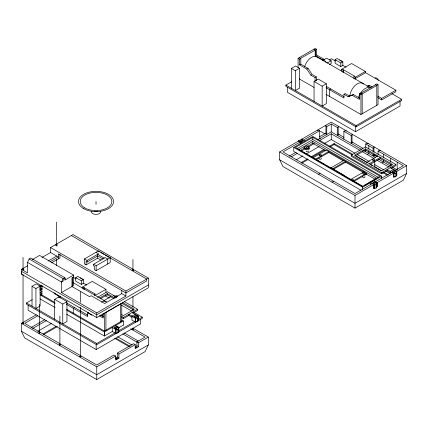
<?xml version="1.0" encoding="UTF-8"?>
<svg xmlns="http://www.w3.org/2000/svg" width="428" height="428" viewBox="0 0 428 428"><rect width="100%" height="100%" fill="white"/><g stroke="black" fill="none" stroke-linecap="round" stroke-linejoin="round"><path stroke-width="0.64" d="M326.066 150.934L312.809 143.284L312.809 141.438L376.79 178.374L366.614 184.249M41.987 257.485L50.568 252.531L50.568 247.544L72.995 234.598L148.339 278.098L148.339 287.809L96.744 317.597L21.4 274.097L21.4 269.367L27.51 272.898L27.51 262.401L29.147 258.972L30.784 258.025L64.799 277.66L65.618 279.671M132.717 328.057L148.339 337.077L148.339 344.925L145.065 351.639L96.744 379.54L24.674 337.927L21.4 331.213L21.4 323.365L36.22 314.81M301.826 139.137L331.256 122.146L406.6 165.647L406.6 173.501L403.326 180.215L355.005 208.11L282.935 166.503L279.661 159.788L279.661 151.935L298.466 141.079M375.099 78.019L375.185 77.933A2.894 1.669 60 0 1 378.085 79.608L378.406 80.282M342.844 65.345L340.79 66.527L335.113 63.253L335.113 59.706L337.162 58.513L342.844 61.798L342.844 65.345L346.097 67.223M83.449 283.213L81.395 284.401L75.719 281.126L75.719 277.579L77.768 276.386L83.449 279.666L83.449 283.213L86.702 285.091M318.427 174.319L320.064 173.372M332.005 182.157L333.642 181.21M298.097 67.613L298.097 58.336L315.195 48.46L316.65 49.306L316.65 55.009L323.862 59.171L326.286 62.761M299.343 57.614L300.595 58.342L316.65 49.306M299.552 59.176L300.804 58.454L300.804 64.157L308.01 68.32L312.173 74.483L310.921 75.205L306.764 69.042L299.552 64.879L299.552 59.176L298.097 58.336M291.415 88.302L291.415 68.432L295.609 66.014L299.514 68.266L299.514 88.136L295.325 90.554L295.325 70.69L299.514 68.266M299.552 64.879L300.804 64.157M315.404 50.023L315.404 55.731L316.65 55.009M306.764 69.042L308.01 68.32M315.404 55.731L322.61 59.888L323.862 59.171M323.793 59.781L326.623 58.149L331.17 60.771L331.17 63.542L329.474 64.526M391.855 93.657L401.646 99.312L401.646 100.543L356.069 126.854L285.883 86.333L285.883 85.102L291.634 81.785M329.341 60.016L331.481 58.78L335.456 61.076M327.211 63.06L331.17 60.771M310.921 75.205L315.083 77.607L316.329 76.885L316.329 80.63M335.113 59.706L340.79 62.98L342.844 61.798M314.045 81.497L318.239 79.078L326.345 83.76L326.345 103.624L322.156 106.048L322.156 86.178L314.045 81.497L314.045 101.366M341.662 71.112L341.662 69.272L351.613 63.526L365.346 71.455L365.346 72.685M341.662 69.272L343.069 70.085L343.577 69.791L354.496 76.093L353.988 76.387L353.988 78.843M322.156 86.178L326.345 83.76M32.175 259.705L39.579 255.43L73.589 275.07L73.589 285.567L61.52 292.533L61.52 282.036L63.162 278.607L64.799 277.66L64.799 280.147L73.589 275.07M330.769 88.965L329.517 89.687L329.517 96.364M21.4 269.367L27.692 265.74M353.988 76.387L355.395 77.201L365.346 71.455M354.764 78.907L365.533 72.69L395.879 90.212L395.879 91.726L381.706 99.906L377.699 97.589M48.129 260.994L56.678 256.056M50.333 261.61L58.315 257.003L50.568 252.531M51.499 262.829L59.952 257.95L59.952 254.211M326.056 87.687L343.957 98.023L343.957 94.272L345.203 93.555L349.366 95.958L353.523 94.599L359.622 98.119M343.957 94.272L348.114 96.674L349.366 95.958M348.114 96.674L353.523 94.599M372.146 87.05L369.375 85.445L368.128 86.167L370.899 87.767M352.276 95.321L359.483 99.478L359.483 93.775L360.734 93.053L362.19 93.898L362.19 113.784M360.943 93.181L375.543 84.749L376.79 85.466L376.79 105.352M359.483 93.775L360.943 94.615L378.042 84.744L378.042 104.635L360.943 114.506L326.093 94.385M32.02 306.175L32.02 286.305L36.214 283.882L40.12 286.139L40.12 306.009L35.931 308.428L35.931 288.558L40.12 286.139M101.04 260.101L97.664 258.154L86.076 264.846L84.439 263.899L84.439 258.983L98.483 250.872L110.194 257.635L110.194 262.551L96.15 270.662L94.513 269.715L94.513 266.409L93.572 265.863L93.572 264.253L105.16 257.565L107.738 259.052L107.738 263.969M40.088 289.772L40.088 285.749L40.585 285.583A2.028 1.172 0 0 0 42.019 286.407M84.439 258.983L87.018 260.47L98.606 253.783L96.027 252.29M86.076 264.846L86.076 261.535L87.018 262.08L97.664 255.933L103.127 259.084M40.018 289.617L42.27 288.317M301.146 140.042L301.146 139.33L301.622 139.057L304.934 140.967M39.948 290.601L42.195 289.307M303.463 140.084L319.705 130.706L319.705 138.554M325.933 126.169L326.751 126.64L331.256 124.04L337.382 127.576L338.2 127.105M39.948 292.784L42.195 291.484M293.736 147.435L312.809 136.42L381.701 176.197L381.701 178.053M40.419 294.405L42.115 293.426M362.628 186.266L380.064 176.197L312.809 137.367L295.4 147.419L362.655 186.25M133.616 312.194L142.251 317.18L142.251 318.411L96.674 344.727L26.488 304.206L26.488 302.976L32.239 299.654M377.699 96.075L381.706 98.392L395.879 90.212M73.589 276.959L71.952 277.906L71.952 286.514L89.527 296.658L91.169 295.716L104.678 303.516L121.782 293.645L125.912 296.032L125.912 291.045L50.568 247.544M297.085 148.628L312.809 139.549L378.341 177.379M93.572 264.253L96.15 265.745L110.194 257.635M319.609 136.719L325.933 133.071M312.809 141.438L298.674 149.602L301.558 151.266M304.062 147.382L306.93 145.729L308.738 146.772A2.028 1.172 0 0 1 308.738 148.43A2.028 1.172 0 0 1 305.87 148.43L304.062 147.382L304.062 148.329L300.29 150.512M289.253 156.134L296.149 152.154M317.983 139.549L331.256 131.888L361.837 149.543M307.465 146.365L312.809 143.284M291.409 156.787L297.182 153.449M301.226 151.116L305.266 148.784M308.155 147.114L314.505 143.45M319.705 140.448L331.256 133.782L360.157 150.469M53.971 292.736L54.661 293.763L55.496 293.282M75.719 277.579L81.395 280.854L83.449 279.666M343.887 139.18L343.887 131.332L344.706 130.861L346.343 130.861M339.019 134.483L337.382 135.43L337.382 127.576M296.026 159.885L302.96 155.888M306.421 153.887L319.127 146.553M324.322 143.551L331.256 139.549L354.956 153.235M54.65 299.37L58.845 296.946L66.95 301.628L66.95 321.498L62.761 323.916L62.761 304.051L54.65 299.37L54.65 319.235M285.883 85.102L356.069 125.629L401.646 99.312M82.267 288.37L82.267 287.14L92.218 281.394L105.951 289.328L105.951 292.399M82.267 287.14L83.674 287.953L84.182 287.659L95.102 293.961L94.593 294.255L94.593 295.486M301.248 162.549L307.593 158.884M311.049 156.889L323.739 149.559M329.507 146.232L334.118 143.567L352.613 154.246M287.509 87.264L287.509 92.389L355.566 131.685L400.036 106.01L400.036 101.522M301.826 163.159L308.165 159.5M312.205 157.167L324.895 149.843M330.084 146.847L334.118 144.514L352.035 154.856M37.841 315.762L24.674 323.365L96.744 364.972L113.918 355.063L115.555 356.005L115.555 360.028L118.914 358.086L118.914 354.068L135.221 344.652L135.221 348.67L138.581 346.734L138.581 342.716L148.339 337.077M343.887 131.332L351.201 135.553L352.019 135.082M313.285 157.638L326.264 150.132L366.352 173.292L366.352 174.223L353.94 181.392M62.761 304.051L66.95 301.628M315.179 159.382L328.72 151.549L328.72 152.496L316.308 159.655M30.998 327.564L44.785 319.604M352.838 142.46L351.201 143.407L351.201 135.553M32.571 328.549L46.433 320.545M74.509 307.529L73.258 308.246L73.258 313.59M105.951 289.328L96 295.069L94.593 294.255M37.771 331.315L51.628 323.311M97.573 297.305L107.235 291.725L116.405 297.021M365.753 147.227L365.753 143.958L366.571 143.487L368.208 143.487M99.751 297.936L107.235 293.619L115.105 298.161M100.329 298.765L107.235 294.78L113.976 298.674M351.281 155.129L381.669 172.666L381.669 173.832L351.281 156.29L351.281 155.129L365.491 146.922L395.879 164.464L395.879 165.631L390.957 168.466M42.987 333.974L56.25 326.318M330.411 168.177L343.957 160.345M43.565 334.589L57.406 326.596M365.491 148.816L354.561 155.129L381.669 170.777L392.599 164.464L365.491 148.816L365.491 149.977L377.298 156.792M103.742 300.729L110.879 296.609M332.615 168.793L345.594 161.292L345.594 162.233L333.177 169.397M355.133 155.958L365.491 149.977M66.329 304.249L87.697 316.581L87.697 312.836L88.526 312.354M365.753 143.958L373.109 148.206L373.928 147.73M125.912 291.045L148.339 278.098M367.518 154.337L368.824 153.582L368.824 151.619M61.52 292.533L96.744 312.868L125.912 296.032M378.101 154.358L378.101 151.089L378.919 150.613L380.562 150.613M148.339 284.973L96.744 314.762L21.4 271.261M374.746 155.107L373.109 156.054L373.109 154.091M366.924 162.266L377.86 155.953M369.38 163.683L380.315 157.37L380.315 158.537L392.043 165.304M369.958 164.518L380.315 158.537M350.35 179.696L363.896 171.874M382.076 162.736L383.381 161.982L383.381 160.019M352.811 181.114L366.352 173.292M121.686 316.479L123.408 317.469L137.618 309.267L137.618 310.434L132.696 313.269M121.686 317.64L123.408 318.635L128.876 315.479L131.947 317.255M104.368 331.069L121.809 321M121.707 319.994L123.446 321L104.368 332.01L104.395 335.092M135.227 314.2L131.947 316.089L131.947 320.107L135.264 322.022L136.083 321.776A2.028 1.172 0 0 0 138.11 320.604L138.041 316.281A2.028 1.172 0 0 0 134.649 315.757A2.028 1.172 0 0 0 135.558 317.715L135.735 321.749M381.669 172.666L395.879 164.464M381.61 173.864L387.131 170.676L390.208 172.452M364.351 185.554L365.48 184.901M112.28 331.465L112.28 327.447L115.597 329.357L116.068 329.084L116.068 333.102L115.597 333.375L112.28 331.465L104.395 336.017L66.763 314.291M118.396 331.759L118.396 327.741L118.872 327.468L118.872 331.486L118.444 331.957A2.028 1.172 0 0 1 116.416 333.128L116.068 333.102M128.876 315.479L128.876 314.318L135.264 318.004L135.735 317.731M138.062 316.388L138.538 316.11L138.538 320.133L138.062 320.406M118.925 327.629L123.446 325.018M362.628 187.213L381.701 176.197M393.482 169.397L390.208 171.286L390.208 173.591L385.596 170.922M372.178 183.633L355.005 193.547L282.935 151.935L300.108 142.021L300.108 143.744M375.533 181.691L391.845 172.275L393.482 173.222L393.482 177.24L394.771 176.496M395.199 170.339L403.326 165.647L378.101 151.089M26.488 302.976L96.674 343.497L115.137 332.84M118.599 330.839L134.75 321.514M138.212 319.513L142.251 317.18M279.661 151.935L355.005 195.436L374.329 184.281L374.329 188.299L374.671 188.325A2.028 1.172 0 0 0 376.699 187.154L376.629 182.831A2.028 1.172 0 0 0 373.243 182.307A2.028 1.172 0 0 0 374.147 184.265L374.329 184.281M376.656 182.938L393.995 172.928L393.995 176.946L394.338 176.973A2.028 1.172 0 0 0 396.365 175.801L396.296 171.478A2.028 1.172 0 0 0 392.909 170.954A2.028 1.172 0 0 0 393.814 172.912L393.995 172.928M396.323 171.585L406.6 165.647M370.541 184.939L370.541 182.644L373.853 184.554L373.815 188.598L374.933 187.951M376.656 186.956L377.132 186.683L377.132 182.665M396.323 175.603L396.836 175.303M28.114 305.137L28.114 310.263L96.172 349.553L140.641 323.878L140.641 319.395M406.6 173.501L355.005 203.284L279.661 159.788M118.914 358.086L117.272 357.139L117.272 353.121L133.584 343.705L135.221 344.652M135.264 346.755L136.939 345.787L136.939 341.769L145.065 337.077L130.733 328.806M21.4 323.365L96.744 366.866L115.555 356.005M148.339 344.925L96.744 374.714L21.4 331.213M117.272 357.139L115.597 358.102L115.967 358.322M366.999 86.221L369.375 85.445M317.25 130.235L318.887 130.235L319.705 130.706M301.146 139.33L301.328 139.346A2.028 1.172 0 0 1 302.238 141.304A2.028 1.172 0 0 1 298.846 140.78L298.343 140.946L301.66 142.861M393.814 173.624L394.338 173.661A2.028 1.172 0 0 0 396.365 172.489L396.296 172.19A2.028 1.172 0 0 0 393.814 171.361A2.028 1.172 0 0 0 392.38 172.794M374.147 184.976L374.671 185.014A2.028 1.172 0 0 0 376.699 183.847L376.629 183.542A2.028 1.172 0 0 0 374.409 182.686A2.028 1.172 0 0 0 372.649 183.847M135.558 318.427L136.083 318.464A2.028 1.172 0 0 0 138.11 317.292L138.041 316.993A2.028 1.172 0 0 0 135.815 316.132A2.028 1.172 0 0 0 134.055 317.292M116.068 329.084L115.892 329.068A2.028 1.172 0 0 1 114.982 327.11A2.028 1.172 0 0 1 118.374 327.634L118.396 327.741M115.892 329.779L116.416 329.817A2.028 1.172 0 0 0 118.444 328.651L118.374 328.346A2.028 1.172 0 0 0 116.416 327.479A2.028 1.172 0 0 0 114.458 328.346M116.865 358.846L117.235 359.055M339.607 60.027L342.068 61.445M378.042 84.744L376.581 83.904L375.543 84.749M316.832 56.838L370.627 87.895A10.598 6.12 -60 0 0 360.312 93.539M312.691 74.782L316.329 76.885M326.147 86.301L344.048 96.632M291.415 68.432L295.325 70.69M299.242 78.88L314.093 87.456M338.2 134.007L343.898 137.297M352.019 141.984L362.912 148.275M376.966 156.391L373.928 154.636L373.928 155.578M363.511 150.512L375.329 157.333M378.63 159.243L390.694 166.203M392.321 167.145L396.654 169.649M390.411 167.621L396.836 171.286L396.799 175.33M362.473 151.801L374.035 158.478M376.924 160.147L389.063 167.155M393.113 169.493L394.846 170.494M393.519 173.201L387.131 169.515L387.131 170.676M320.363 131.273L324.702 133.782M326.339 134.724L326.623 134.89M357.268 154.567L369.407 161.575M374.612 164.582L383.863 169.921M356.08 156.247L367.058 162.587M371.103 164.919L372.258 165.588M374.57 166.92L381.509 170.927M383.82 172.259L388.442 174.929M382.664 172.538L387.286 175.207M320.117 138.319L320.401 138.485M328.372 152.266L343.358 160.917M345.086 161.918L363.533 172.564M365.838 173.896L375.062 179.22M373.815 180.75L377.17 182.638L377.17 186.656M304.062 148.329L305.87 149.372A2.028 1.172 0 0 0 308.32 149.559A2.028 1.172 0 0 0 309.262 148.243M330.379 167.412L343.957 175.255M302.708 151.929L306.742 154.257M307.898 154.925L311.932 157.253M313.087 157.916L324.611 164.571M325.767 165.24L327.495 166.235M328.645 166.904L332.684 169.231M333.835 169.895L334.985 170.563M336.14 171.227L337.869 172.227M339.024 172.891L340.174 173.554M341.33 174.223L343.058 175.218M344.208 175.887L348.242 178.214M349.398 178.877L353.432 181.21M354.582 181.873L362.655 186.533M360.916 190.209L293.763 151.437L293.763 147.419L362.655 187.196L362.628 189.69M71.358 235.544L99.542 251.814M100.692 252.477L104.143 254.473M105.293 255.136L146.702 279.045L146.702 280.934L125.912 292.939L58.315 253.911L58.315 258.892M104.218 258.111L97.664 254.323L97.664 258.154M124.43 301.654L137.618 309.267M113.072 295.341L116.4 297.267M80.213 277.9L82.674 279.318M122.617 302.5L134.344 309.267L123.408 315.58L121.734 314.612M122.055 303.34L133.782 310.107M73.22 277.307L76.061 278.949M105.309 295.844L109.194 298.086M121.52 305.207L131.888 311.193M132.15 312.424L138.538 316.11M73.172 282.673L106.379 301.842A10.598 6.12 -60 0 0 101.57 302.104M29.147 258.972L63.162 278.607L63.162 281.089L61.52 282.036L27.51 262.401M100.591 315.083L103.362 316.683M99.344 315.8L103.223 318.041L103.223 313.606M117.272 326.494L118.914 327.441M115.56 325.553L118.872 327.468M124.43 333.011L138.185 340.955M54.661 293.763L58.823 296.165L58.823 297.417M87.697 312.836L91.854 315.238M40.088 285.749L42.297 287.028M136.939 341.769L138.581 342.716M122.713 333.91L137.163 342.256M66.426 302.858L87.788 315.195M136.939 345.787L138.581 346.734M32.02 286.305L35.931 288.558M117.507 336.675L131.963 345.022M40.013 293.881L54.961 302.51M66.458 309.15L104.395 331.053M115.737 338.018L130.182 346.359M40.136 294.897L55.185 303.586M66.763 310.273L104.395 332L104.395 336.017M114.581 338.297L129.026 346.637M40.136 298.915L55.185 307.609M117.272 353.121L118.914 354.068M23.486 323.627L23.037 323.365L23.037 274.674M313.949 49.183L315.195 49.91L315.195 56.496M322.61 59.888L323.306 60.915M397.195 162.11L397.195 169.959M395.772 173.319L395.772 176.63M390.694 158.355L390.694 162.282M390.694 164.245L390.694 165.55M383.381 154.134L383.381 157.402M381.706 98.392L381.706 99.906M381.674 176.213L381.674 178.069M376.105 184.671L376.105 187.983M374.778 161.142L374.778 166.439M373.928 146.783L373.928 152.309M373.853 184.554L373.853 188.571M373.109 148.206L373.109 151.475M368.824 145.734L368.824 149.003M365.753 149.843L365.753 151.806M360.943 94.615L360.943 114.506M356.069 125.629L356.069 126.854M355.566 126.554L355.566 131.685M355.395 77.201L355.395 79.041M355.005 195.436L355.005 208.11M352.019 134.135L352.019 142.931M343.577 69.791L343.577 72.246M343.069 70.085L343.069 72.541M340.79 62.98L340.79 66.527M338.2 126.158L338.2 134.954M334.118 143.567L334.118 144.514M331.256 124.04L331.256 131.888M331.256 133.782L331.256 139.549M326.751 126.64L326.751 134.488L325.933 134.018L325.933 125.222M315.083 77.607L315.083 81.352M312.809 137.367L312.809 139.549M305.87 148.43L305.87 149.372M137.516 318.122L137.516 321.433M135.264 318.004L135.264 322.022M132.948 259.529L132.948 270.78M132.948 296.588L132.948 307.144M132.948 309.118L132.948 310.434M132.948 328.206L132.948 329.523M123.408 317.469L123.408 318.635M123.446 321L123.419 325.034M121.782 290.553L121.782 293.645M121.782 321.203L121.782 303.308L104.678 313.178L104.678 331.079M120.53 304.024L120.53 321.926M117.85 329.474L117.85 332.786M115.597 329.357L115.597 333.375M107.235 293.619L107.235 294.78M105.93 312.456L105.93 330.357M96.744 312.868L96.744 317.597M96.744 366.866L96.744 379.54M96.674 343.497L96.674 344.727M96.15 265.745L96.15 270.662M96.172 344.428L96.172 349.553M96.027 201.486L96.027 204.311M87.018 260.47L87.018 262.08M84.182 287.659L84.182 289.505M83.674 287.953L83.674 289.184M81.395 280.854L81.395 284.401M80.368 291.832L80.368 302.382M80.368 307.625L80.368 356.85M72.487 277.601L72.487 286.204M60.07 296.069L60.07 297.942M59.893 316.067L59.893 345.032M56.533 222.089L56.533 246.105M56.533 259.443L56.533 265.446M41.837 285.513L41.837 295.459M40.564 285.476L40.516 285.984A2.028 1.172 0 0 1 41.109 285.16M39.419 304.249L39.419 333.209M23.037 257.33L23.037 270.004M21.539 271.341L21.539 274.177M80.202 307.55A0.637 0.369 0 0 1 80.047 307.513M22.486 274.284A0.637 0.369 0 0 1 22.4 274.097M42.094 286.246A0.637 0.369 0 0 1 42.094 285.727M134.328 317.881A2.028 1.172 0 0 1 134.125 317.597M102.142 316.319A10.598 6.12 -60 0 1 103.004 314.045M115.041 296.69A2.894 1.669 60 0 1 116.1 297.3M115.26 296.561A2.894 1.669 60 0 1 115.469 296.106L115.79 295.807A2.894 1.669 60 0 1 117.77 296.337M374.741 166.267A1.156 0.669 0 0 1 374.2 167.016M308.422 150.977A1.156 0.669 0 0 1 308.422 151.319L308.31 151.48A1.156 0.669 0 0 1 306.86 151.763A1.156 0.669 0 0 1 306.186 150.977M319.085 158.424A1.156 0.669 0 0 0 319.759 159.211A1.156 0.669 0 0 0 321.209 158.927L321.321 158.767A1.156 0.669 0 0 0 321.209 158.258M321.021 156.466A1.156 0.669 0 0 1 320.781 156.573M351.195 179.958A1.156 0.669 0 0 1 352.351 179.289A1.156 0.669 0 0 1 353.512 179.958A1.156 0.669 0 0 1 352.351 180.627M364.934 174.442A1.156 0.669 0 0 1 364.822 174.603M302.762 141.486A2.028 1.172 0 0 0 301.328 140.052L300.804 140.015A2.028 1.172 0 0 0 298.846 140.882M364.822 176.534A1.156 0.669 0 0 1 363.966 177.529A1.156 0.669 0 0 1 362.698 176.694M358.402 97.755A10.598 6.12 -60 0 1 359.761 94.492M304.613 66.698A10.598 6.12 -60 0 1 311.044 57.662A10.598 6.12 -60 0 1 318.025 57.941M349.863 96.214A10.598 6.12 -60 0 1 355.32 85.295A10.598 6.12 -60 0 1 363.479 83.952M100.66 211.7A4.633 2.675 0 0 1 96.027 214.375A4.633 2.675 0 0 1 91.394 211.7M97.557 211.202A5.906 3.408 0 0 1 94.497 211.202M116.865 358.322L116.732 358.263A0.637 0.369 0.3 0 0 115.785 358.52A0.637 0.369 0.3 0 0 116.523 358.948A0.637 0.369 0.3 0 0 116.967 358.402L116.865 358.322M22.721 323.686A0.637 0.369 0 0 0 23.674 323.365A0.637 0.369 0 0 0 22.721 323.049A0.637 0.369 0 0 0 22.721 323.686M39.098 333.139A0.637 0.369 0 0 0 40.055 332.824A0.637 0.369 0 0 0 39.098 332.502A0.637 0.369 0 0 0 39.098 333.139M80.047 356.781A0.637 0.369 0 0 0 81.004 356.465A0.637 0.369 0 0 0 80.047 356.144A0.637 0.369 0 0 0 80.047 356.781M59.572 344.963A0.637 0.369 0 0 0 60.53 344.642A0.637 0.369 0 0 0 59.572 344.326A0.637 0.369 0 0 0 59.572 344.963M132.498 329.394A0.637 0.369 0 0 0 133.563 329.228A0.637 0.369 0 0 0 132.782 328.779A0.637 0.369 0 0 0 132.498 329.394M135.762 347.547A0.637 0.369 0 0 0 136.719 347.231A0.637 0.369 0 0 0 135.762 346.91A0.637 0.369 0 0 0 135.762 347.547M22.604 269.806A0.867 0.503 0 0 0 23.909 269.367A0.867 0.503 0 0 0 22.604 268.934A0.867 0.503 0 0 0 22.604 269.806M132.514 270.592A0.867 0.503 0 0 0 133.814 270.154A0.867 0.503 0 0 0 132.514 269.72A0.867 0.503 0 0 0 132.514 270.592M56.1 245.479A0.867 0.503 0 0 0 57.4 245.046A0.867 0.503 0 0 0 56.1 244.613A0.867 0.503 0 0 0 56.1 245.479M116.095 328.966A0.637 0.369 0 0 0 117.053 328.651A0.637 0.369 0 0 0 116.095 328.33A0.637 0.369 0 0 0 116.095 328.966M135.762 317.613A0.637 0.369 0 0 0 136.719 317.292A0.637 0.369 0 0 0 135.762 316.977A0.637 0.369 0 0 0 135.762 317.613M394.022 172.81A0.637 0.369 0 0 0 394.974 172.489A0.637 0.369 0 0 0 394.022 172.174A0.637 0.369 0 0 0 394.022 172.81M373.039 160.398A1.156 0.669 0 0 0 374.778 159.821A1.156 0.669 0 0 0 373.039 159.243A1.156 0.669 0 0 0 373.039 160.398M306.485 148.072A1.156 0.669 0 0 0 308.422 147.772A1.156 0.669 0 0 0 307.004 146.954A1.156 0.669 0 0 0 306.485 148.072M319.625 155.626A1.156 0.669 0 0 0 321.364 155.048A1.156 0.669 0 0 0 319.625 154.471A1.156 0.669 0 0 0 319.625 155.626M300.354 141.443A0.637 0.369 0 0 0 301.419 141.277A0.637 0.369 0 0 0 300.638 140.828A0.637 0.369 0 0 0 300.354 141.443M363.238 173.918A1.156 0.669 0 0 0 364.977 173.34A1.156 0.669 0 0 0 363.238 172.762A1.156 0.669 0 0 0 363.238 173.918M374.356 184.163A0.637 0.369 0 0 0 375.308 183.847A0.637 0.369 0 0 0 374.356 183.526A0.637 0.369 0 0 0 374.356 184.163M83.621 208.65A17.548 10.133 0 0 0 112.976 204.108A17.548 10.133 0 0 0 91.485 191.701A17.548 10.133 0 0 0 83.621 208.65M84.851 207.938A15.809 9.127 0 0 0 111.301 203.846A15.809 9.127 0 0 0 91.934 192.67A15.809 9.127 0 0 0 84.851 207.938"/></g></svg>
